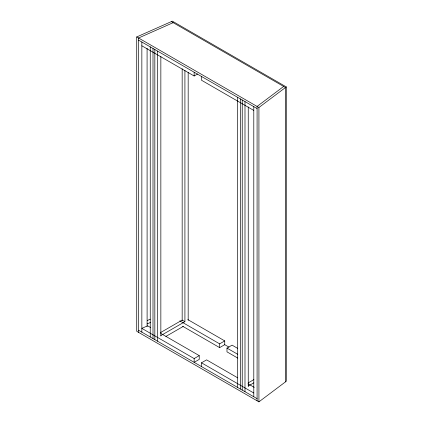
<?xml version="1.0" encoding="UTF-8"?>
<svg xmlns="http://www.w3.org/2000/svg" width="423" height="423" viewBox="0 0 423 423"><rect width="100%" height="100%" fill="white"/><g stroke="black" fill="none" stroke-linecap="round" stroke-linejoin="round"><path stroke-width="0.63" d="M283.648 86.456L257.089 106.437L257.089 400.793M258.924 401.85L258.924 107.5L286.281 86.916L172.373 21.15L136.719 36.944L136.719 331.299L258.924 401.85L286.281 381.266L286.281 86.916M141.848 45.795L194.152 75.992L197.546 74.03M160.338 332.695L182.165 320.095L184.914 321.681L160.851 335.576M165.89 336.433L183.238 326.419M194.152 358.567L199.249 355.621L199.249 359.391L194.152 362.337L194.152 358.567L141.848 328.37L147.616 325.816L150.451 327.45M179.801 320.846L219.643 343.851L224.74 340.906L224.74 344.676L219.643 347.616L182.651 326.26M201.491 366.572L201.491 362.807L206.588 359.862L237.795 377.882M237.795 358.101L226.982 351.857L226.982 348.087L232.079 345.147L237.763 348.425M248.296 382.831L253.895 379.6M248.253 386.035L253.848 382.804M173.171 22.668L138.554 38.007L138.554 332.356M147.262 320.523L150.218 319.212M147.109 323.944L150.662 322.374M171.336 21.61L285.483 87.513L285.483 381.863M136.719 36.944L258.924 107.5M138.554 40.127L257.089 108.558M253.795 110.424L201.491 80.227L201.491 76.463M187.823 319.592L224.74 340.906M224.423 344.491L228.98 347.124M226.982 348.087L237.795 354.331M160.666 333.35L199.249 355.621M248.01 383.777L254.249 387.378M201.491 362.807L253.795 393.004M138.554 330.236L257.089 398.672M253.795 106.659L253.795 396.769M248.253 106.961L248.253 386.5M244.991 101.573L244.991 391.687M242.236 99.987L242.236 390.096M240.401 98.924L240.401 389.038M237.647 97.338L237.647 387.447M219.643 343.851L219.643 347.616M194.152 72.222L194.152 75.992M188.177 72.444L188.177 320.264M184.914 70.361L184.914 321.485M182.165 68.775L182.165 320.555M160.851 56.502L160.851 336.036M157.589 51.114L157.589 341.229M154.834 49.523L154.834 339.637M152.999 48.465L152.999 338.58M150.25 46.874L150.25 336.988M147.082 48.296L147.109 326.561M141.848 42.025L141.848 332.14"/></g></svg>
